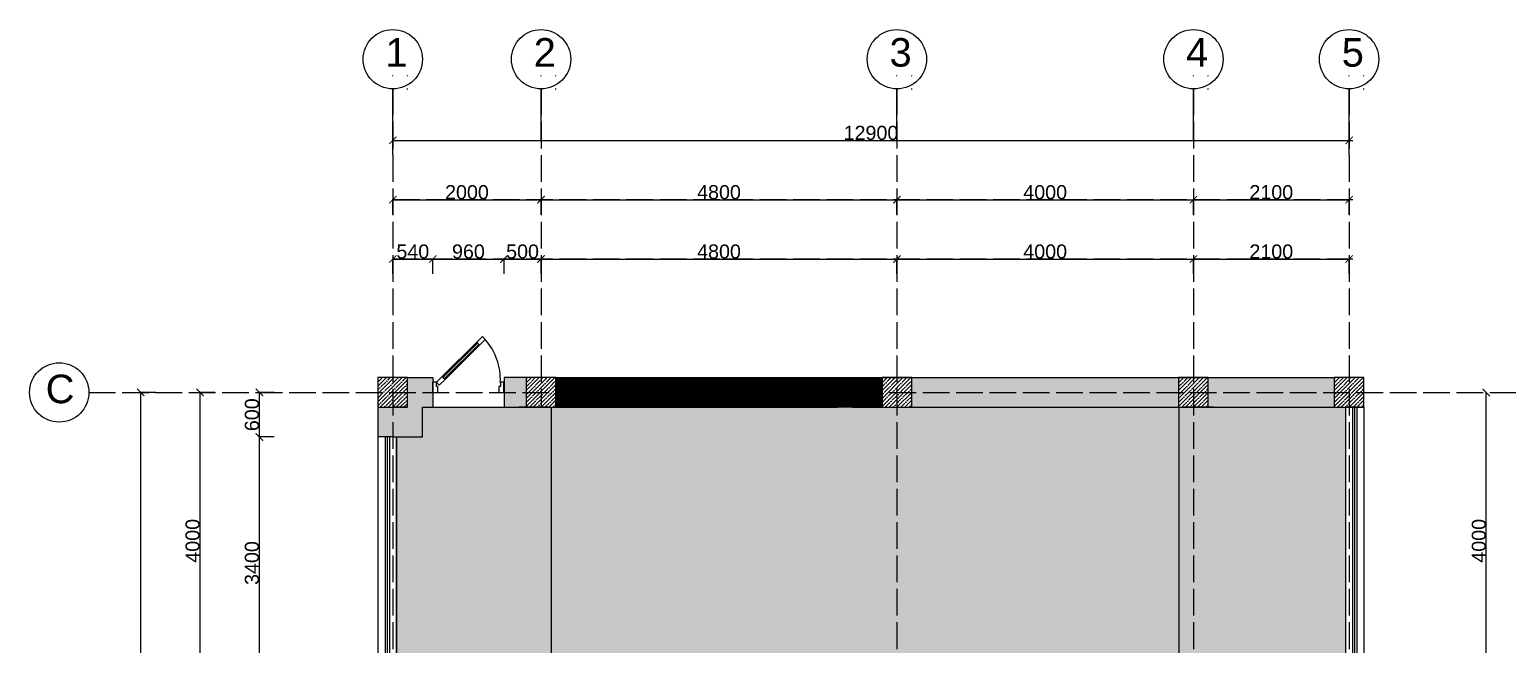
# Model space of a CAD drawing. Header units: millimetres. Extents: x -6014 to 220479, y -27718 to 28747.
# Drawn here: x 55262 to 75198, y -15817 to -7525 of the extents above; entities that cross this region are included whole.
import ezdxf

# ---------------------------------------------------------------- set-up
doc = ezdxf.new("R2010")
doc.units = ezdxf.units.MM
doc.header["$MEASUREMENT"] = 0
doc.linetypes.add('ACAD_ISO02W100', pattern=[15, 12, -3])
doc.layers.add('Plan 1', color=7, linetype='Continuous')
doc.layers.add('Plan 2', color=7, linetype='Continuous')
doc.styles.add('gost', font='GOST Common.ttf')
doc.styles.get("Standard").update_dxf_attribs({"font": 'arial.ttf'})
doc.dimstyles.new('GOST', dxfattribs={"dimtxt": 190, "dimasz": 100, "dimexe": 0.18, "dimexo": 0.06, "dimgap": 3, "dimtad": 1, "dimdec": 0, "dimzin": 0, "dimdsep": 46, "dimtxsty": 'Standard', "dimblk": 'ARCHTICK', "dimcen": 0.09, "dimclrt": 256, "dimadec": 0, "dimazin": 0, "dimtfac": 1, "dimtdec": 0, "dimtofl": 0, "dimtmove": 0, "dimatfit": 3, "dimldrblk": 'ARCHTICK', "dimfxl": 200, "dimfxlon": 1, "dimtolj": 1, "dimtzin": 0, "dimarcsym": 0})

# ---------------------------------------------------------------- blocks, each defined once
blk = doc.blocks.new('A$C3C032968')
for p, q in [((0, 0), (0, 100)), ((0, 100), (0, 0)), ((700, 0), (700, 100)), ((700, 0), (700, 100))]:
    blk.add_line(p, q)
for points in [[(120, 128), (461, 466), (433, 494), (92, 156)], [(113, 135), (454, 473), (440, 487), (99, 149)], [(517, 522), (461, 466), (433, 494), (489, 551)], [(63, 72), (120, 128), (92, 156), (35, 100)], [(35, 100), (0, 100), (0, 0), (50, 0), (50, 50), (50, 60), (35, 60)], [(665, 100), (665, 60), (650, 60), (650, 50), (650, 0), (700, 0), (700, 100)]]:
    blk.add_lwpolyline(points, close=True)
blk.add_arc((72, 129), 593, 357.2313, 41.4937)
blk = doc.blocks.new('_ArchTick')
at = {"color": 0, "linetype": 'ByBlock', "const_width": 0.15}
blk.add_lwpolyline([(-0.5, -0.5), (0.5, 0.5)], dxfattribs=at)
blk = doc.blocks.new('*D401')
at = {"color": 0, "lineweight": -2, "transparency": 16777216}
for p, q in [((60162, -10819), (60162, -10618)), ((60162, -10619), (60702, -10619)), ((60702, -10819), (60702, -10618))]:
    blk.add_line(p, q, dxfattribs=at)
at = {"layer": 'Defpoints', "color": 0, "transparency": 16777216}
for p in [(60702, -10619), (60702, -12350), (60162, -12419)]:
    blk.add_point(p, dxfattribs=at)
at = {"color": 0, "lineweight": -2, "transparency": 16777216, "xscale": 100, "yscale": 100, "zscale": 100, "rotation": 180}
blk.add_blockref('_ArchTick', (60162, -10619), dxfattribs=at)
at = {"color": 0, "lineweight": -2, "transparency": 16777216, "xscale": 100, "yscale": 100, "zscale": 100}
blk.add_blockref('_ArchTick', (60702, -10619), dxfattribs=at)
at = {"transparency": 16777216, "insert": (60432, -10519), "char_height": 190, "attachment_point": 5}
blk.add_mtext('\\A1;540', dxfattribs=at)
blk = doc.blocks.new('*D402')
at = {"color": 0, "lineweight": -2, "transparency": 16777216}
for p, q in [((60702, -10819), (60702, -10618)), ((60702, -10619), (61662, -10619)), ((61662, -10819), (61662, -10618))]:
    blk.add_line(p, q, dxfattribs=at)
at = {"layer": 'Defpoints', "color": 0, "transparency": 16777216}
for p in [(61662, -10619), (60702, -12350), (61662, -12219)]:
    blk.add_point(p, dxfattribs=at)
at = {"color": 0, "lineweight": -2, "transparency": 16777216, "xscale": 100, "yscale": 100, "zscale": 100, "rotation": 180}
blk.add_blockref('_ArchTick', (60702, -10619), dxfattribs=at)
at = {"color": 0, "lineweight": -2, "transparency": 16777216, "xscale": 100, "yscale": 100, "zscale": 100}
blk.add_blockref('_ArchTick', (61662, -10619), dxfattribs=at)
at = {"transparency": 16777216, "insert": (61182, -10519), "char_height": 190, "attachment_point": 5}
blk.add_mtext('\\A1;960', dxfattribs=at)
blk = doc.blocks.new('*D403')
at = {"color": 0, "lineweight": -2, "transparency": 16777216}
for p, q in [((61662, -10819), (61662, -10618)), ((61662, -10619), (62162, -10619)), ((62162, -10819), (62162, -10618))]:
    blk.add_line(p, q, dxfattribs=at)
at = {"layer": 'Defpoints', "color": 0, "transparency": 16777216}
for p in [(62162, -10619), (61662, -12219), (62162, -12419)]:
    blk.add_point(p, dxfattribs=at)
at = {"color": 0, "lineweight": -2, "transparency": 16777216, "xscale": 100, "yscale": 100, "zscale": 100, "rotation": 180}
blk.add_blockref('_ArchTick', (61662, -10619), dxfattribs=at)
at = {"color": 0, "lineweight": -2, "transparency": 16777216, "xscale": 100, "yscale": 100, "zscale": 100}
blk.add_blockref('_ArchTick', (62162, -10619), dxfattribs=at)
at = {"transparency": 16777216, "insert": (61912, -10519), "char_height": 190, "attachment_point": 5}
blk.add_mtext('\\A1;500', dxfattribs=at)
blk = doc.blocks.new('*D404')
at = {"color": 0, "lineweight": -2, "transparency": 16777216}
for p, q in [((62162, -10819), (62162, -10618)), ((62162, -10619), (66962, -10619)), ((66962, -10819), (66962, -10618))]:
    blk.add_line(p, q, dxfattribs=at)
at = {"layer": 'Defpoints', "color": 0, "transparency": 16777216}
for p in [(66962, -10619), (62162, -12419), (66962, -12419)]:
    blk.add_point(p, dxfattribs=at)
at = {"color": 0, "lineweight": -2, "transparency": 16777216, "xscale": 100, "yscale": 100, "zscale": 100, "rotation": 180}
blk.add_blockref('_ArchTick', (62162, -10619), dxfattribs=at)
at = {"color": 0, "lineweight": -2, "transparency": 16777216, "xscale": 100, "yscale": 100, "zscale": 100}
blk.add_blockref('_ArchTick', (66962, -10619), dxfattribs=at)
at = {"transparency": 16777216, "insert": (64562, -10519), "char_height": 190, "attachment_point": 5}
blk.add_mtext('\\A1;4800', dxfattribs=at)
blk = doc.blocks.new('*D405')
at = {"color": 0, "lineweight": -2, "transparency": 16777216}
for p, q in [((66962, -10819), (66962, -10618)), ((66962, -10619), (70962, -10619)), ((70962, -10819), (70962, -10618))]:
    blk.add_line(p, q, dxfattribs=at)
at = {"layer": 'Defpoints', "color": 0, "transparency": 16777216}
for p in [(70962, -10619), (66962, -12419), (70962, -12419)]:
    blk.add_point(p, dxfattribs=at)
at = {"color": 0, "lineweight": -2, "transparency": 16777216, "xscale": 100, "yscale": 100, "zscale": 100, "rotation": 180}
blk.add_blockref('_ArchTick', (66962, -10619), dxfattribs=at)
at = {"color": 0, "lineweight": -2, "transparency": 16777216, "xscale": 100, "yscale": 100, "zscale": 100}
blk.add_blockref('_ArchTick', (70962, -10619), dxfattribs=at)
at = {"transparency": 16777216, "insert": (68962, -10519), "char_height": 190, "attachment_point": 5}
blk.add_mtext('\\A1;4000', dxfattribs=at)
blk = doc.blocks.new('*D406')
at = {"color": 0, "lineweight": -2, "transparency": 16777216}
for p, q in [((70962, -10819), (70962, -10618)), ((70962, -10619), (73062, -10619)), ((73062, -10819), (73062, -10618))]:
    blk.add_line(p, q, dxfattribs=at)
at = {"layer": 'Defpoints', "color": 0, "transparency": 16777216}
for p in [(73062, -10619), (70962, -12419), (73062, -12419)]:
    blk.add_point(p, dxfattribs=at)
at = {"color": 0, "lineweight": -2, "transparency": 16777216, "xscale": 100, "yscale": 100, "zscale": 100, "rotation": 180}
blk.add_blockref('_ArchTick', (70962, -10619), dxfattribs=at)
at = {"color": 0, "lineweight": -2, "transparency": 16777216, "xscale": 100, "yscale": 100, "zscale": 100}
blk.add_blockref('_ArchTick', (73062, -10619), dxfattribs=at)
at = {"transparency": 16777216, "insert": (72012, -10519), "char_height": 190, "attachment_point": 5}
blk.add_mtext('\\A1;2100', dxfattribs=at)
blk = doc.blocks.new('*D386')
at = {"color": 0, "lineweight": -2, "transparency": 16777216}
for p, q in [((60162, -10019), (60162, -9818)), ((60162, -9819), (62162, -9819)), ((62162, -10019), (62162, -9818))]:
    blk.add_line(p, q, dxfattribs=at)
at = {"layer": 'Defpoints', "color": 0, "transparency": 16777216}
for p in [(62162, -9819), (60162, -12419), (62162, -12419)]:
    blk.add_point(p, dxfattribs=at)
at = {"color": 0, "lineweight": -2, "transparency": 16777216, "xscale": 100, "yscale": 100, "zscale": 100, "rotation": 180}
blk.add_blockref('_ArchTick', (60162, -9819), dxfattribs=at)
at = {"color": 0, "lineweight": -2, "transparency": 16777216, "xscale": 100, "yscale": 100, "zscale": 100}
blk.add_blockref('_ArchTick', (62162, -9819), dxfattribs=at)
at = {"transparency": 16777216, "insert": (61162, -9719), "char_height": 190, "attachment_point": 5}
blk.add_mtext('\\A1;2000', dxfattribs=at)
blk = doc.blocks.new('*D387')
at = {"color": 0, "lineweight": -2, "transparency": 16777216}
for p, q in [((62162, -10019), (62162, -9818)), ((62162, -9819), (66962, -9819)), ((66962, -10019), (66962, -9818))]:
    blk.add_line(p, q, dxfattribs=at)
at = {"layer": 'Defpoints', "color": 0, "transparency": 16777216}
for p in [(66962, -9819), (62162, -12419), (66962, -12419)]:
    blk.add_point(p, dxfattribs=at)
at = {"color": 0, "lineweight": -2, "transparency": 16777216, "xscale": 100, "yscale": 100, "zscale": 100, "rotation": 180}
blk.add_blockref('_ArchTick', (62162, -9819), dxfattribs=at)
at = {"color": 0, "lineweight": -2, "transparency": 16777216, "xscale": 100, "yscale": 100, "zscale": 100}
blk.add_blockref('_ArchTick', (66962, -9819), dxfattribs=at)
at = {"transparency": 16777216, "insert": (64562, -9719), "char_height": 190, "attachment_point": 5}
blk.add_mtext('\\A1;4800', dxfattribs=at)
blk = doc.blocks.new('*D388')
at = {"color": 0, "lineweight": -2, "transparency": 16777216}
for p, q in [((66962, -10019), (66962, -9818)), ((66962, -9819), (70962, -9819)), ((70962, -10019), (70962, -9818))]:
    blk.add_line(p, q, dxfattribs=at)
at = {"layer": 'Defpoints', "color": 0, "transparency": 16777216}
for p in [(70962, -9819), (66962, -12419), (70962, -12419)]:
    blk.add_point(p, dxfattribs=at)
at = {"color": 0, "lineweight": -2, "transparency": 16777216, "xscale": 100, "yscale": 100, "zscale": 100, "rotation": 180}
blk.add_blockref('_ArchTick', (66962, -9819), dxfattribs=at)
at = {"color": 0, "lineweight": -2, "transparency": 16777216, "xscale": 100, "yscale": 100, "zscale": 100}
blk.add_blockref('_ArchTick', (70962, -9819), dxfattribs=at)
at = {"transparency": 16777216, "insert": (68962, -9719), "char_height": 190, "attachment_point": 5}
blk.add_mtext('\\A1;4000', dxfattribs=at)
blk = doc.blocks.new('*D389')
at = {"color": 0, "lineweight": -2, "transparency": 16777216}
for p, q in [((70962, -10019), (70962, -9818)), ((70962, -9819), (73062, -9819)), ((73062, -10019), (73062, -9818))]:
    blk.add_line(p, q, dxfattribs=at)
at = {"layer": 'Defpoints', "color": 0, "transparency": 16777216}
for p in [(73062, -9819), (70962, -12419), (73062, -12419)]:
    blk.add_point(p, dxfattribs=at)
at = {"color": 0, "lineweight": -2, "transparency": 16777216, "xscale": 100, "yscale": 100, "zscale": 100, "rotation": 180}
blk.add_blockref('_ArchTick', (70962, -9819), dxfattribs=at)
at = {"color": 0, "lineweight": -2, "transparency": 16777216, "xscale": 100, "yscale": 100, "zscale": 100}
blk.add_blockref('_ArchTick', (73062, -9819), dxfattribs=at)
at = {"transparency": 16777216, "insert": (72012, -9719), "char_height": 190, "attachment_point": 5}
blk.add_mtext('\\A1;2100', dxfattribs=at)
blk = doc.blocks.new('*D390')
at = {"color": 0, "lineweight": -2, "transparency": 16777216}
for p, q in [((60162, -9219), (60162, -9018)), ((60162, -9019), (73062, -9019)), ((73062, -9219), (73062, -9018))]:
    blk.add_line(p, q, dxfattribs=at)
at = {"layer": 'Defpoints', "color": 0, "transparency": 16777216}
for p in [(73062, -9019), (60162, -12419), (73062, -12419)]:
    blk.add_point(p, dxfattribs=at)
at = {"color": 0, "lineweight": -2, "transparency": 16777216, "xscale": 100, "yscale": 100, "zscale": 100, "rotation": 180}
blk.add_blockref('_ArchTick', (60162, -9019), dxfattribs=at)
at = {"color": 0, "lineweight": -2, "transparency": 16777216, "xscale": 100, "yscale": 100, "zscale": 100}
blk.add_blockref('_ArchTick', (73062, -9019), dxfattribs=at)
at = {"transparency": 16777216, "insert": (66612, -8919), "char_height": 190, "attachment_point": 5}
blk.add_mtext('\\A1;12900', dxfattribs=at)
blk = doc.blocks.new('*D392')
at = {"color": 0, "lineweight": -2, "transparency": 16777216}
for p, q in [((58562, -12419), (58362, -12419)), ((58362, -13019), (58362, -12419)), ((58562, -13019), (58362, -13019))]:
    blk.add_line(p, q, dxfattribs=at)
at = {"layer": 'Defpoints', "color": 0, "transparency": 16777216}
for p in [(58362, -12419), (60162, -12419), (59962, -13019)]:
    blk.add_point(p, dxfattribs=at)
at = {"color": 0, "lineweight": -2, "transparency": 16777216, "xscale": 100, "yscale": 100, "zscale": 100}
for p, rotation in [((58362, -12419), 90), ((58362, -13019), 270)]:
    blk.add_blockref('_ArchTick', p, dxfattribs=dict(at, rotation=rotation))
at = {"transparency": 16777216, "insert": (58262, -12719), "char_height": 190, "attachment_point": 5, "rotation": 90}
blk.add_mtext('\\A1;600', dxfattribs=at)
blk = doc.blocks.new('*D393')
at = {"color": 0, "lineweight": -2, "transparency": 16777216}
for p, q in [((56962, -12419), (56762, -12419)), ((56762, -22819), (56762, -12419)), ((56962, -22819), (56762, -22819))]:
    blk.add_line(p, q, dxfattribs=at)
at = {"layer": 'Defpoints', "color": 0, "transparency": 16777216}
for p in [(56762, -12419), (60162, -12419), (60162, -22819)]:
    blk.add_point(p, dxfattribs=at)
at = {"color": 0, "lineweight": -2, "transparency": 16777216, "xscale": 100, "yscale": 100, "zscale": 100}
for p, rotation in [((56762, -12419), 90), ((56762, -22819), 270)]:
    blk.add_blockref('_ArchTick', p, dxfattribs=dict(at, rotation=rotation))
at = {"transparency": 16777216, "insert": (56662, -17619), "char_height": 190, "attachment_point": 5, "rotation": 90}
blk.add_mtext('\\A1;10400', dxfattribs=at)
blk = doc.blocks.new('*D395')
at = {"color": 0, "lineweight": -2, "transparency": 16777216}
for p, q in [((57762, -12419), (57562, -12419)), ((57562, -16419), (57562, -12419)), ((57762, -16419), (57562, -16419))]:
    blk.add_line(p, q, dxfattribs=at)
at = {"layer": 'Defpoints', "color": 0, "transparency": 16777216}
for p in [(57562, -12419), (60162, -12419), (60162, -16419)]:
    blk.add_point(p, dxfattribs=at)
at = {"color": 0, "lineweight": -2, "transparency": 16777216, "xscale": 100, "yscale": 100, "zscale": 100}
for p, rotation in [((57562, -12419), 90), ((57562, -16419), 270)]:
    blk.add_blockref('_ArchTick', p, dxfattribs=dict(at, rotation=rotation))
at = {"transparency": 16777216, "insert": (57462, -14419), "char_height": 190, "attachment_point": 5, "rotation": 90}
blk.add_mtext('\\A1;4000', dxfattribs=at)
blk = doc.blocks.new('*D414')
at = {"color": 0, "lineweight": -2, "transparency": 16777216}
for p, q in [((74912, -12419), (74912, -12419)), ((74912, -16419), (74912, -12419)), ((74712, -16419), (74912, -16419))]:
    blk.add_line(p, q, dxfattribs=at)
at = {"layer": 'Defpoints', "color": 0, "transparency": 16777216}
for p in [(74912, -12419), (74912, -12419), (73062, -16419)]:
    blk.add_point(p, dxfattribs=at)
at = {"color": 0, "lineweight": -2, "transparency": 16777216, "xscale": 100, "yscale": 100, "zscale": 100}
for p, rotation in [((74912, -12419), 90), ((74912, -16419), 270)]:
    blk.add_blockref('_ArchTick', p, dxfattribs=dict(at, rotation=rotation))
at = {"transparency": 16777216, "insert": (74812, -14419), "char_height": 190, "attachment_point": 5, "rotation": 90}
blk.add_mtext('\\A1;4000', dxfattribs=at)
blk = doc.blocks.new('*D418')
at = {"color": 0, "lineweight": -2, "transparency": 16777216}
for p, q in [((58562, -13019), (58362, -13019)), ((58362, -16419), (58362, -13019)), ((58562, -16419), (58362, -16419))]:
    blk.add_line(p, q, dxfattribs=at)
at = {"layer": 'Defpoints', "color": 0, "transparency": 16777216}
for p in [(58362, -13019), (59962, -13019), (59962, -16419)]:
    blk.add_point(p, dxfattribs=at)
at = {"color": 0, "lineweight": -2, "transparency": 16777216, "xscale": 100, "yscale": 100, "zscale": 100}
for p, rotation in [((58362, -13019), 90), ((58362, -16419), 270)]:
    blk.add_blockref('_ArchTick', p, dxfattribs=dict(at, rotation=rotation))
at = {"transparency": 16777216, "insert": (58262, -14719), "char_height": 190, "attachment_point": 5, "rotation": 90}
blk.add_mtext('\\A1;3400', dxfattribs=at)
blk = doc.blocks.new('*D400')
at = {"color": 0, "lineweight": -2, "transparency": 16777216}
for p, q in [((76312, -12419), (76512, -12419)), ((76512, -22819), (76512, -12419)), ((76312, -22819), (76512, -22819))]:
    blk.add_line(p, q, dxfattribs=at)
at = {"layer": 'Defpoints', "color": 0, "transparency": 16777216}
for p in [(73062, -12419), (76512, -12419), (73062, -22819)]:
    blk.add_point(p, dxfattribs=at)
at = {"color": 0, "lineweight": -2, "transparency": 16777216, "xscale": 100, "yscale": 100, "zscale": 100}
for p, rotation in [((76512, -12419), 90), ((76512, -22819), 270)]:
    blk.add_blockref('_ArchTick', p, dxfattribs=dict(at, rotation=rotation))
at = {"transparency": 16777216, "insert": (76412, -17619), "char_height": 190, "attachment_point": 5, "rotation": 90}
blk.add_mtext('\\A1;10400', dxfattribs=at)

msp = doc.modelspace()

# ---------------------------------------------------------------- hatches: boundary and pattern name
at = {"true_color": 0x636466, "transparency": 33554687}
h = msp.add_hatch(color=251, dxfattribs=at)
h.dxf.hatch_style = 1
h.paths.add_polyline_path([(60561.94719, -12618.59147), (60701.94719, -12618.59147), (60701.94719, -12418.59147), (60361.94719, -12418.59147), (60361.94719, -12618.59147), (60161.94719, -12618.59147), (60161.94719, -13018.59147), (60561.94719, -13018.59147)])
h.paths.add_polyline_path([(60161.94719, -12618.59147), (59961.94719, -12618.59147), (59961.94719, -13018.59147), (60161.94719, -13018.59147)])
h.paths.add_polyline_path([(60701.94719, -12218.59147), (60361.94719, -12218.59147), (60361.94719, -12418.59147), (60701.94719, -12418.59147)])
h.paths.add_polyline_path([(61961.94719, -12218.59147), (61661.94719, -12218.59147), (61661.94719, -12418.59147), (61961.94719, -12418.59147)])
h.paths.add_polyline_path([(61961.94719, -12418.59147), (61661.94719, -12418.59147), (61661.94719, -12618.59147), (61961.94719, -12618.59147)])
h.paths.add_polyline_path([(70761.73681, -12218.59147), (67161.73681, -12218.59147), (67161.73681, -12418.59147), (70761.73681, -12418.59147)])
h.paths.add_polyline_path([(70761.73681, -12418.59147), (67161.73681, -12418.59147), (67161.73681, -12618.59147), (70761.73681, -12618.59147)])
h.paths.add_polyline_path([(72861.73681, -12218.59147), (71161.73681, -12218.59147), (71161.73681, -12418.59147), (72861.73681, -12418.59147)])
h.paths.add_polyline_path([(72861.73681, -12418.59147), (71161.73681, -12418.59147), (71161.73681, -12618.59147), (72861.73681, -12618.59147)])
h.paths.add_polyline_path([(61961.94719, -22818.59147), (60361.94719, -22818.59147), (60361.94719, -23018.59147), (61961.94719, -23018.59147)])
h.paths.add_polyline_path([(61961.94719, -22618.59147), (60361.94719, -22618.59147), (60361.94719, -22818.59147), (61961.94719, -22818.59147)])
h.paths.add_polyline_path([(66761.73681, -22618.59147), (62361.94719, -22618.59147), (62361.94719, -22818.59147), (66761.73681, -22818.59147)])
h.paths.add_polyline_path([(66761.73681, -22818.59147), (62361.94719, -22818.59147), (62361.94719, -23018.59147), (66761.73681, -23018.59147)])
h.paths.add_polyline_path([(70761.73681, -22618.59147), (67161.73681, -22618.59147), (67161.73681, -22818.59147), (70761.73681, -22818.59147)])
h.paths.add_polyline_path([(70761.73681, -22818.59147), (67161.73681, -22818.59147), (67161.73681, -23018.59147), (70761.73681, -23018.59147)])
h.paths.add_polyline_path([(72861.73681, -22618.59147), (71161.73681, -22618.59147), (71161.73681, -22818.59147), (72861.73681, -22818.59147)])
h.paths.add_polyline_path([(72861.73681, -22818.59147), (71161.73681, -22818.59147), (71161.73681, -23018.59147), (72861.73681, -23018.59147)])
at = {"transparency": 33554687}
h = msp.add_hatch(dxfattribs=at)
h.set_pattern_fill('ANSI35', color=1, scale=300)
h.set_pattern_definition([(45, (6968.93, -35096.006), (-53.03301, 53.03301), []), (45, (7021.96, -35096.006), (-53.03301, 53.03301), [93.75, -18.75, 0, -18.75])])
h.paths.add_polyline_path([(60361.94719, -12218.59147), (59961.94719, -12218.59147), (59961.94719, -12618.59147), (60361.94719, -12618.59147)])
h = msp.add_hatch(dxfattribs=at)
h.set_pattern_fill('ANSI35', color=1, scale=300)
h.set_pattern_definition([(45, (3840.765, -35619.624), (-53.03301, 53.03301), []), (45, (3893.8, -35619.624), (-53.03301, 53.03301), [93.75, -18.75, 0, -18.75])])
h.paths.add_polyline_path([(62361.94719, -12218.59147), (61961.94719, -12218.59147), (61961.94719, -12618.59147), (62361.94719, -12618.59147)])
at = {"true_color": 0x636466, "transparency": 33554687}
h = msp.add_hatch(dxfattribs=at)
h.set_pattern_fill('ANSI31', color=251, scale=10)
h.set_pattern_definition([(45, (62658.6654, -12300.2419), (-0.88388348, 0.88388348), [])])
h.paths.add_polyline_path([(66761.73681, -12218.59147), (62361.94719, -12218.59147), (62361.94719, -12418.59147), (66761.73681, -12418.59147)])
h.paths.add_polyline_path([(66761.73681, -12418.59147), (62361.94719, -12418.59147), (62361.94719, -12618.59147), (66161.94719, -12618.59147), (66361.94719, -12618.59147), (66761.73681, -12618.59147)])
at = {"transparency": 33554687}
h = msp.add_hatch(dxfattribs=at)
h.set_pattern_fill('ANSI35', color=1, scale=300)
h.set_pattern_definition([(45, (8640.554, -35619.624), (-53.03301, 53.03301), []), (45, (8693.59, -35619.624), (-53.03301, 53.03301), [93.75, -18.75, 0, -18.75])])
h.paths.add_polyline_path([(67161.73681, -12218.59147), (66761.73681, -12218.59147), (66761.73681, -12618.59147), (67161.73681, -12618.59147)])
h = msp.add_hatch(dxfattribs=at)
h.set_pattern_fill('ANSI35', color=1, scale=300)
h.set_pattern_definition([(45, (12640.554, -35619.624), (-53.03301, 53.03301), []), (45, (12693.59, -35619.624), (-53.03301, 53.03301), [93.75, -18.75, 0, -18.75])])
h.paths.add_polyline_path([(71161.73681, -12218.59147), (70761.73681, -12218.59147), (70761.73681, -12618.59147), (71161.73681, -12618.59147)])
h = msp.add_hatch(dxfattribs=at)
h.set_pattern_fill('ANSI35', color=1, scale=300)
h.set_pattern_definition([(45, (14740.554, -35619.624), (-53.03301, 53.03301), []), (45, (14793.59, -35619.624), (-53.03301, 53.03301), [93.75, -18.75, 0, -18.75])])
h.paths.add_polyline_path([(73261.73681, -12218.59147), (72861.73681, -12218.59147), (72861.73681, -12618.59147), (73261.73681, -12618.59147)])
at = {"true_color": 0xf2f0a1, "transparency": 33554687}
h = msp.add_hatch(color=51, dxfattribs=at)
h.dxf.hatch_style = 1
h.paths.add_polyline_path([(62296.05494, -12618.59147), (61961.94719, -12618.59147), (60701.94719, -12618.59147), (60561.94719, -12618.59147), (60561.94719, -13018.59147), (60211.94719, -13018.59147), (60211.94719, -16418.59147), (61961.94719, -16418.59147), (61961.94719, -16218.59147), (62211.94719, -16218.59147), (62296.05494, -16218.59147)])
h.paths.add_polyline_path([(62296.05494, -16618.59147), (62261.94719, -16618.59147), (62061.94719, -16618.59147), (61961.94719, -16618.59147), (61961.94719, -16418.59147), (60211.94719, -16418.59147), (60211.94719, -19897.81873), (60211.94719, -19972.16842), (65489.27031, -19972.16842), (65489.27031, -18775.25409), (62296.05494, -18775.41091)])
at = {"true_color": 0x9de7d7, "transparency": 33554687}
h = msp.add_hatch(color=121, dxfattribs=at)
h.dxf.hatch_style = 1
h.paths.add_polyline_path([(70763.00718, -12618.59147), (70761.73681, -12618.59147), (66961.73681, -12618.59147), (66961.73681, -16218.59147), (67161.9474, -16218.59147), (67161.9474, -16418.59147), (70142.38022, -16418.59147), (70691.26449, -16165.0549), (70763.00718, -16131.91604)])
h.paths.add_polyline_path([(66961.73681, -12618.59147), (66761.73681, -12618.59147), (66361.94719, -12618.59147), (66161.94719, -12618.59147), (62296.05494, -12618.59147), (62296.05494, -16218.59147), (62361.46727, -16218.59147), (62361.46727, -16418.59147), (66761.9474, -16418.59147), (66761.9474, -16218.59147), (66961.73681, -16218.59147)])
h.paths.add_polyline_path([(65311.94719, -16618.59147), (65611.94719, -16618.59147), (65611.94719, -18392.24149), (65561.94719, -18392.24149), (65489.27031, -18392.24149), (65489.27031, -20778.59147), (65561.94719, -20778.59147), (65561.94719, -20850.07827), (66961.73681, -20850.07827), (66961.73681, -16618.59147), (66761.9474, -16618.59147), (66761.9474, -16418.59147), (62361.46727, -16418.59147), (62361.46727, -16618.59147), (62296.05494, -16618.59147), (62296.05494, -18775.41091), (65489.27031, -18775.25409), (65489.27031, -18392.24149), (65311.94719, -18392.24149)])
h.paths.add_polyline_path([(70142.38022, -16418.59147), (67161.9474, -16418.59147), (67161.9474, -16618.59147), (66961.73681, -16618.59147), (66961.73681, -20850.07827), (67747.18798, -20850.07827), (67743.38947, -17526.71559)])
at = {"true_color": 0xcdd2ba, "transparency": 33554687}
h = msp.add_hatch(color=9, dxfattribs=at)
h.dxf.hatch_style = 1
h.paths.add_polyline_path([(73011.73681, -16618.59147), (72861.73681, -16618.59147), (72861.73681, -16418.59147), (71160.46666, -16418.59147), (71160.46666, -16618.25596), (71009.1961, -16618.25596), (71009.1961, -22618.25596), (71161.73681, -22618.25596), (72911.94719, -22618.59147), (73011.73681, -22618.59147)])
h.paths.add_polyline_path([(70961.73681, -12618.59147), (70763.00718, -12618.59147), (70763.00718, -16218.25596), (70961.73681, -16218.25596)])
h.paths.add_polyline_path([(70961.73681, -16218.25596), (71160.46666, -16218.25596), (71160.46666, -16418.59147), (72861.73681, -16418.59147), (72861.73681, -16218.59147), (73011.73681, -16218.59147), (73011.73681, -12618.59147), (72861.73681, -12618.59147), (70961.73681, -12618.59147)])

# ---------------------------------------------------------------- linework, layer by layer
at = {"color": 18, "true_color": 0x000000}
for p, q in [((60561.94719, -12618.59147), (60701.94719, -12618.59147)), ((66361.94719, -12618.59147), (72911.94719, -12618.59147)), ((70960.46647, -12618.59147), (70960.46647, -12618.49412))]:
    msp.add_line(p, q, dxfattribs=at)
msp.add_line((71160.46645, -12618.59147), (70960.46645, -12618.59147))
for points in [[(60161.94719, -9018.41147), (60161.94719, -8318.41147)], [(62161.94719, -9018.41147), (62161.94719, -8318.41147)], [(66961.73681, -9018.41147), (66961.73681, -8318.41147)], [(70961.73681, -9018.41147), (70961.73681, -8318.41147)], [(73061.73681, -9018.41147), (73061.73681, -8318.41147)], [(60361.94719, -12218.59147), (60701.94719, -12218.59147)], [(62361.46727, -12218.59147), (72861.73681, -12218.59147)], [(59961.94719, -12618.59147), (59961.94719, -13018.59147)], [(60211.94719, -19897.81873), (60211.94719, -13018.59147), (60561.94719, -13018.59147), (60561.94719, -12618.59147), (60701.94719, -12618.59147), (62211.94719, -12618.59147)], [(60561.94719, -12618.59147), (60701.94719, -12618.59147)], [(61661.94719, -12618.59147), (61961.94719, -12618.59147)], [(62161.94719, -12618.59147), (61961.94719, -12618.59147)], [(62161.94719, -12618.59147), (66161.94719, -12618.59147)], [(62296.05494, -12618.59147), (62296.05494, -16218.59147)], [(66361.94719, -12618.59147), (66161.94719, -12618.59147)], [(66361.94719, -12618.59147), (70961.94719, -12618.59147)], [(66361.94719, -12618.59147), (70961.94719, -12618.59147)], [(70763.00718, -12618.59147), (70763.00718, -16218.59147)], [(70910.46645, -12618.59147), (71160.46645, -12618.59147)], [(73011.73681, -12618.59147), (73011.73681, -16218.59147)], [(73211.73681, -12618.59147), (73011.73681, -12618.59147)], [(73261.73681, -12618.59147), (73261.73681, -16218.59147)], [(59961.94719, -13018.59147), (59961.94719, -16218.59147)], [(60161.94719, -13018.59147), (59961.94719, -13018.59147)], [(60211.94719, -13018.59147), (60211.94719, -16218.59147)]]:
    msp.add_lwpolyline(points, dxfattribs=at)
for points in [[(59961.94719, -12618.59147), (60361.94719, -12618.59147), (60361.94719, -12218.59147), (59961.94719, -12218.59147)], [(61961.94719, -12618.59147), (62361.94719, -12618.59147), (62361.94719, -12218.59147), (61961.94719, -12218.59147)], [(66761.73681, -12618.59147), (67161.73681, -12618.59147), (67161.73681, -12218.59147), (66761.73681, -12218.59147)], [(70761.73681, -12618.59147), (71161.73681, -12618.59147), (71161.73681, -12218.59147), (70761.73681, -12218.59147)], [(72861.73681, -12618.59147), (73261.73681, -12618.59147), (73261.73681, -12218.59147), (72861.73681, -12218.59147)]]:
    msp.add_lwpolyline(points, close=True)
for points in [[(60701.94719, -12218.59147), (60701.94719, -12618.59147)], [(61961.94719, -12218.59147), (61661.94719, -12218.59147), (61661.94719, -12618.59147)], [(60161.94719, -13018.59147), (60561.94719, -13018.59147), (60561.94719, -12618.59147)]]:
    msp.add_lwpolyline(points)
at = {"color": 152, "true_color": 0x2776bb}
for points in [[(60361.94719, -12618.59147), (60161.94719, -12618.59147)], [(62261.94719, -12618.59147), (61861.94719, -12618.59147)], [(71235.46645, -12618.59147), (70835.46645, -12618.59147)], [(73106.73681, -12618.59147), (73106.73681, -16218.59147)], [(73135.22688, -12618.59147), (73135.22688, -16218.59147)], [(73166.73681, -12618.59147), (73166.73681, -16218.59147)], [(60056.94719, -13018.59147), (60056.94719, -16218.59147)], [(60086.94719, -13018.59147), (60086.94719, -16218.59147)], [(60116.94719, -13018.59147), (60116.94719, -16218.59147)]]:
    msp.add_lwpolyline(points, dxfattribs=at)
at = {"color": 18, "true_color": 0x000000}
for centre in [(60161.94719, -7924.66837), (62161.94719, -7924.66837), (66961.73681, -7924.66837), (70961.73681, -7924.66837), (73061.73681, -7924.66837), (55661.94719, -12418.59147)]:
    msp.add_circle(centre, 400, dxfattribs=at)
at = {"layer": 'Plan 1', "color": 251, "linetype": 'ACAD_ISO02W100', "ltscale": 30, "true_color": 0x636466}
for p, q in [((60161.94719, -8154.82771), (60161.94719, -8142.31391)), ((60361.94719, -8154.82771), (60361.94719, -8142.31391)), ((62161.94719, -8154.64771), (62161.94719, -8142.13391)), ((62361.94719, -8154.64771), (62361.94719, -8142.13391)), ((66961.73681, -8154.64771), (66961.73681, -8142.13391)), ((67161.73681, -8154.64771), (67161.73681, -8142.13391)), ((70961.73681, -8154.64771), (70961.73681, -8142.13391)), ((71161.73681, -8154.64771), (71161.73681, -8142.13391)), ((73061.73681, -8154.64771), (73061.73681, -8142.13391)), ((73261.73681, -8154.64771), (73261.73681, -8142.13391)), ((60161.94719, -8330.92527), (60161.94719, -8318.41147)), ((60361.94719, -8330.92527), (60361.94719, -8318.41147)), ((62161.94719, -8330.92527), (62161.94719, -8318.41147)), ((62361.94719, -8330.92527), (62361.94719, -8318.41147)), ((66961.73681, -8330.92527), (66961.73681, -8318.41147)), ((67161.73681, -8330.92527), (67161.73681, -8318.41147)), ((70961.73681, -8330.92527), (70961.73681, -8318.41147)), ((71161.73681, -8330.92527), (71161.73681, -8318.41147)), ((73061.73681, -8330.92527), (73061.73681, -8318.41147)), ((73261.73681, -8330.92527), (73261.73681, -8318.41147)), ((60161.94719, -9018.59147), (73111.94719, -9018.59147)), ((60161.94719, -9818.59147), (73111.94719, -9818.59147)), ((60161.94719, -10618.59147), (73111.94719, -10618.59147)), ((56761.94719, -22818.59147), (56761.94719, -12418.59147)), ((57561.94719, -22818.59147), (57561.94719, -12418.59147)), ((58361.94719, -22818.59147), (58361.94719, -12418.59147)), ((74911.94719, -22818.59147), (74911.94719, -12418.59147))]:
    msp.add_line(p, q, dxfattribs=at)
for points in [[(60161.94719, -8318.41147), (60161.94719, -26918.41147)], [(62161.94719, -8318.41147), (62161.94719, -12618.59147)], [(66961.73681, -8318.41147), (66961.73681, -26918.41147)], [(70961.73681, -8318.41147), (70961.73681, -26918.41147)], [(73061.73681, -8318.41147), (73061.73681, -26918.41147)], [(56061.94719, -12418.59147), (77211.94719, -12418.59147)]]:
    msp.add_lwpolyline(points, dxfattribs=at)

# ---------------------------------------------------------------- block references
at = {"layer": 'Plan 2', "xscale": 1.369107515369514, "yscale": 1.369107515369514, "zscale": 1.369107515369514}
msp.add_blockref('A$C3C032968', (60701.94719, -12418.59145), dxfattribs=at)

# ---------------------------------------------------------------- texts
at = {"layer": 'Plan 1', "char_height": 384.87481, "attachment_point": 1}
for s, insert in [('1', (60062.45426, -7640.08609)), ('2', (62062.45426, -7639.90609)), ('3', (66862.24389, -7639.90609)), ('4', (70862.24389, -7639.90609)), ('5', (72962.24389, -7639.90609))]:
    msp.add_mtext_dynamic_manual_height_columns(s, width=384.8748082, gutter_width=0.54982, heights=[0], dxfattribs=dict(at, insert=insert))
at = {"layer": 'Plan 1', "insert": (55479.25421, -12569.02939), "char_height": 384.8748082, "attachment_point": 7, "style": 'gost'}
msp.add_mtext_dynamic_manual_height_columns('{\\fArial|b0|i0|c0|p34;C}', width=384.8748082, gutter_width=0.54982, heights=[0], dxfattribs=at)

# ---------------------------------------------------------------- dimensions: what is measured, and where the dimension line sits
at = {"color": 18, "true_color": 0x000000}
for base, p2, picture, middle in [((73061.73681, -9018.59147), (73061.73681, -12418.59147), '*D390', (66611.842, -8918.5826)), ((62161.94719, -9818.59147), (62161.94719, -12418.59147), '*D386', (61161.94719, -9718.5826)), ((60701.94721, -10618.59147), (60701.94721, -12350.13609), '*D401', (60431.9472, -10518.5826))]:
    dim = msp.add_linear_dim(base=base, p1=(60161.94719, -12418.59147), p2=p2, dimstyle='GOST', dxfattribs=at)
    dim.commit()
    dim.dimension.update_dxf_attribs({"geometry": picture, "text_midpoint": middle})
for base, p1, p2, picture, middle in [((66961.73681, -9818.59147), (62161.94719, -12418.59147), (66961.73681, -12418.59147), '*D387', (64561.842, -9718.5826)), ((70961.73681, -9818.59147), (66961.73681, -12418.59147), (70961.73681, -12418.59147), '*D388', (68961.73681, -9718.5826)), ((73061.73681, -9818.59147), (70961.73681, -12418.59147), (73061.73681, -12418.59147), '*D389', (72011.73681, -9718.5826)), ((61661.94719, -10618.59147), (60701.94721, -12350.13609), (61661.94719, -12218.59147), '*D402', (61181.9472, -10518.5826)), ((62161.94719, -10618.59147), (61661.94719, -12218.59147), (62161.94719, -12418.59147), '*D403', (61911.94719, -10518.5826)), ((66961.73681, -10618.59147), (62161.94719, -12418.59147), (66961.73681, -12418.59147), '*D404', (64561.842, -10518.5826)), ((70961.73681, -10618.59147), (66961.73681, -12418.59147), (70961.73681, -12418.59147), '*D405', (68961.73681, -10518.5826)), ((73061.73681, -10618.59147), (70961.73681, -12418.59147), (73061.73681, -12418.59147), '*D406', (72011.73681, -10518.5826))]:
    dim = msp.add_linear_dim(base=base, p1=p1, p2=p2, dimstyle='GOST', override={"dimtmove": 1}, dxfattribs=at)
    dim.commit()
    dim.dimension.update_dxf_attribs({"geometry": picture, "text_midpoint": middle})
for base, p1, p2, picture, middle in [((56761.94719, -12418.59147), (60161.94719, -22818.59147), (60161.94719, -12418.59147), '*D393', (56661.93832, -17618.59147)), ((76512.12719, -12418.59147), (73061.73681, -22818.59147), (73061.73681, -12418.59147), '*D400', (76412.11832, -17618.59147))]:
    dim = msp.add_linear_dim(base=base, p1=p1, p2=p2, angle=90, dimstyle='GOST', dxfattribs=at)
    dim.commit()
    dim.dimension.update_dxf_attribs({"geometry": picture, "text_midpoint": middle})
for base, p1, p2, picture, middle in [((57561.94719, -12418.59147), (60161.94719, -16418.59147), (60161.94719, -12418.59147), '*D395', (57461.93832, -14418.59147)), ((58361.94719, -12418.59147), (59961.94719, -13018.59147), (60161.94719, -12418.59147), '*D392', (58261.93832, -12718.59147)), ((74911.94719, -12418.59147), (73061.73681, -16418.59147), (74911.94719, -12418.59147), '*D414', (74811.93832, -14418.59147)), ((58361.94719, -13018.59147), (59961.94719, -16418.59147), (59961.94719, -13018.59147), '*D418', (58261.87352, -14718.59147))]:
    dim = msp.add_linear_dim(base=base, p1=p1, p2=p2, angle=90, dimstyle='GOST', override={"dimtmove": 1}, dxfattribs=at)
    dim.commit()
    dim.dimension.update_dxf_attribs({"geometry": picture, "text_midpoint": middle})

doc.saveas('drawing.dxf')
